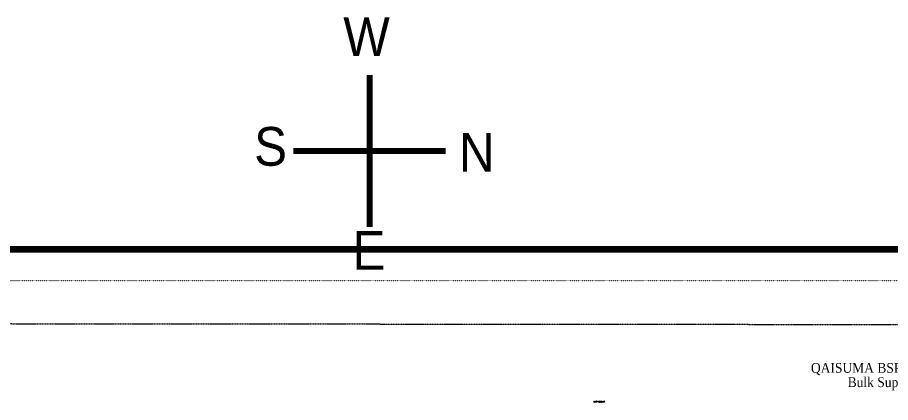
# Model space of a CAD drawing. Header units: metres. Extents: x 65984 to 144644, y -19036 to 23726.
# Drawn here: x 125899 to 129252, y 22245 to 23726 of the extents above; entities that cross this region are included whole.
import ezdxf
from ezdxf.enums import TextEntityAlignment as Align

# ---------------------------------------------------------------- set-up
doc = ezdxf.new("R2010")
doc.units = ezdxf.units.M
doc.header["$MEASUREMENT"] = 0
doc.linetypes.add('DGN Style 1', pattern=[0.6, 0, -0.6])
doc.linetypes.add('DGN Style 3', pattern=[0.013877, 0, -0.013877])
doc.layers.get('0').update_dxf_attribs({"color": 95, "lineweight": 40})
for name, color, linetype, lineweight in [('d_grid line', 7, 'DGN Style 1', 0), ('d_ug cable', 95, 'Continuous', 40), ('Level 37', 7, 'Continuous', 0), ('O H MAIN FEEDER', 4, 'Continuous', 100)]:
    doc.layers.add(name, color=color, linetype=linetype, lineweight=lineweight)
doc.styles.get("Standard").update_dxf_attribs({"font": 'txt.shx'})
doc.styles.add('Style-Arial', font='arial.ttf')
doc.styles.add('Style-STANDARD', font='STANDARD.shx')

msp = doc.modelspace()

# ---------------------------------------------------------------- linework, layer by layer
at = {"layer": 'd_grid line', "color": 7, "linetype": 'DGN Style 1', "lineweight": 0, "flags": 128}
msp.add_lwpolyline([(133459.3, 19332.1), (133459.3, 22713), (107396.8, 22713), (107396.8, 19332.1)], close=True, dxfattribs=at)
at = {"layer": 'd_ug cable', "color": 98, "linetype": 'Continuous', "lineweight": 80}
for p, q in [((127250.8, 23503), (127250.8, 22920.2)), ((127542.3, 23211.6), (126959.4, 23211.6))]:
    msp.add_line(p, q, dxfattribs=at)
at = {"layer": 'd_ug cable', "color": 1, "linetype": 'DGN Style 3', "lineweight": 0}
msp.add_line((107935.2, 22564.4), (133669.6, 22541.1), dxfattribs=at)
at = {"layer": 'O H MAIN FEEDER', "color": 140, "lineweight": 211, "ltscale": 0.498271, "flags": 128}
msp.add_lwpolyline([(106943.9, 22834.8), (144644.1, 22834.8), (144644.1, 19389.5), (106943.9, 19389.5)], close=True, dxfattribs=at)

# ---------------------------------------------------------------- texts
at = {"color": 7, "linetype": 'Continuous', "lineweight": 40, "style": 'Style-STANDARD', "width": 0.857143}
msp.add_text('Q. BSP FEEDER#18', height=3.5, dxfattribs=at).set_placement((128133, 22248), align=Align.MIDDLE_CENTER)
at = {"layer": 'Level 37', "color": 7, "linetype": 'Continuous', "lineweight": 0, "style": 'Style-Arial', "width": 0.909091}
for s, p in [('W', (127239.7, 23651.1)), ('N', (127663.2, 23207.2))]:
    msp.add_text(s, height=148.9, dxfattribs=at).set_placement(p, align=Align.MIDDLE_CENTER)
for s, p in [('S', (126808, 23304.3)), ('E', (127185.7, 22904.2))]:
    msp.add_text(s, height=148.9, dxfattribs=at).set_placement(p, align=Align.TOP_LEFT)
at = {"layer": 'Level 37', "color": 7, "linetype": 'Continuous', "lineweight": 140, "char_height": 37.761, "attachment_point": 1, "line_spacing_factor": 2.524538}
for s, insert in [('\\fTimes New Roman|b0|i0|c178178|p23;\\H1x;\\W0.909091;QAISUMA BSP POWER PLANT', (128946.6, 22397)), ('\\fTimes New Roman|b0|i0|c178178|p23;\\H1x;\\W0.909091;Bulk Supply Point', (129087.6, 22342.1))]:
    msp.add_mtext(s, dxfattribs=dict(at, insert=insert))

doc.saveas('drawing.dxf')
